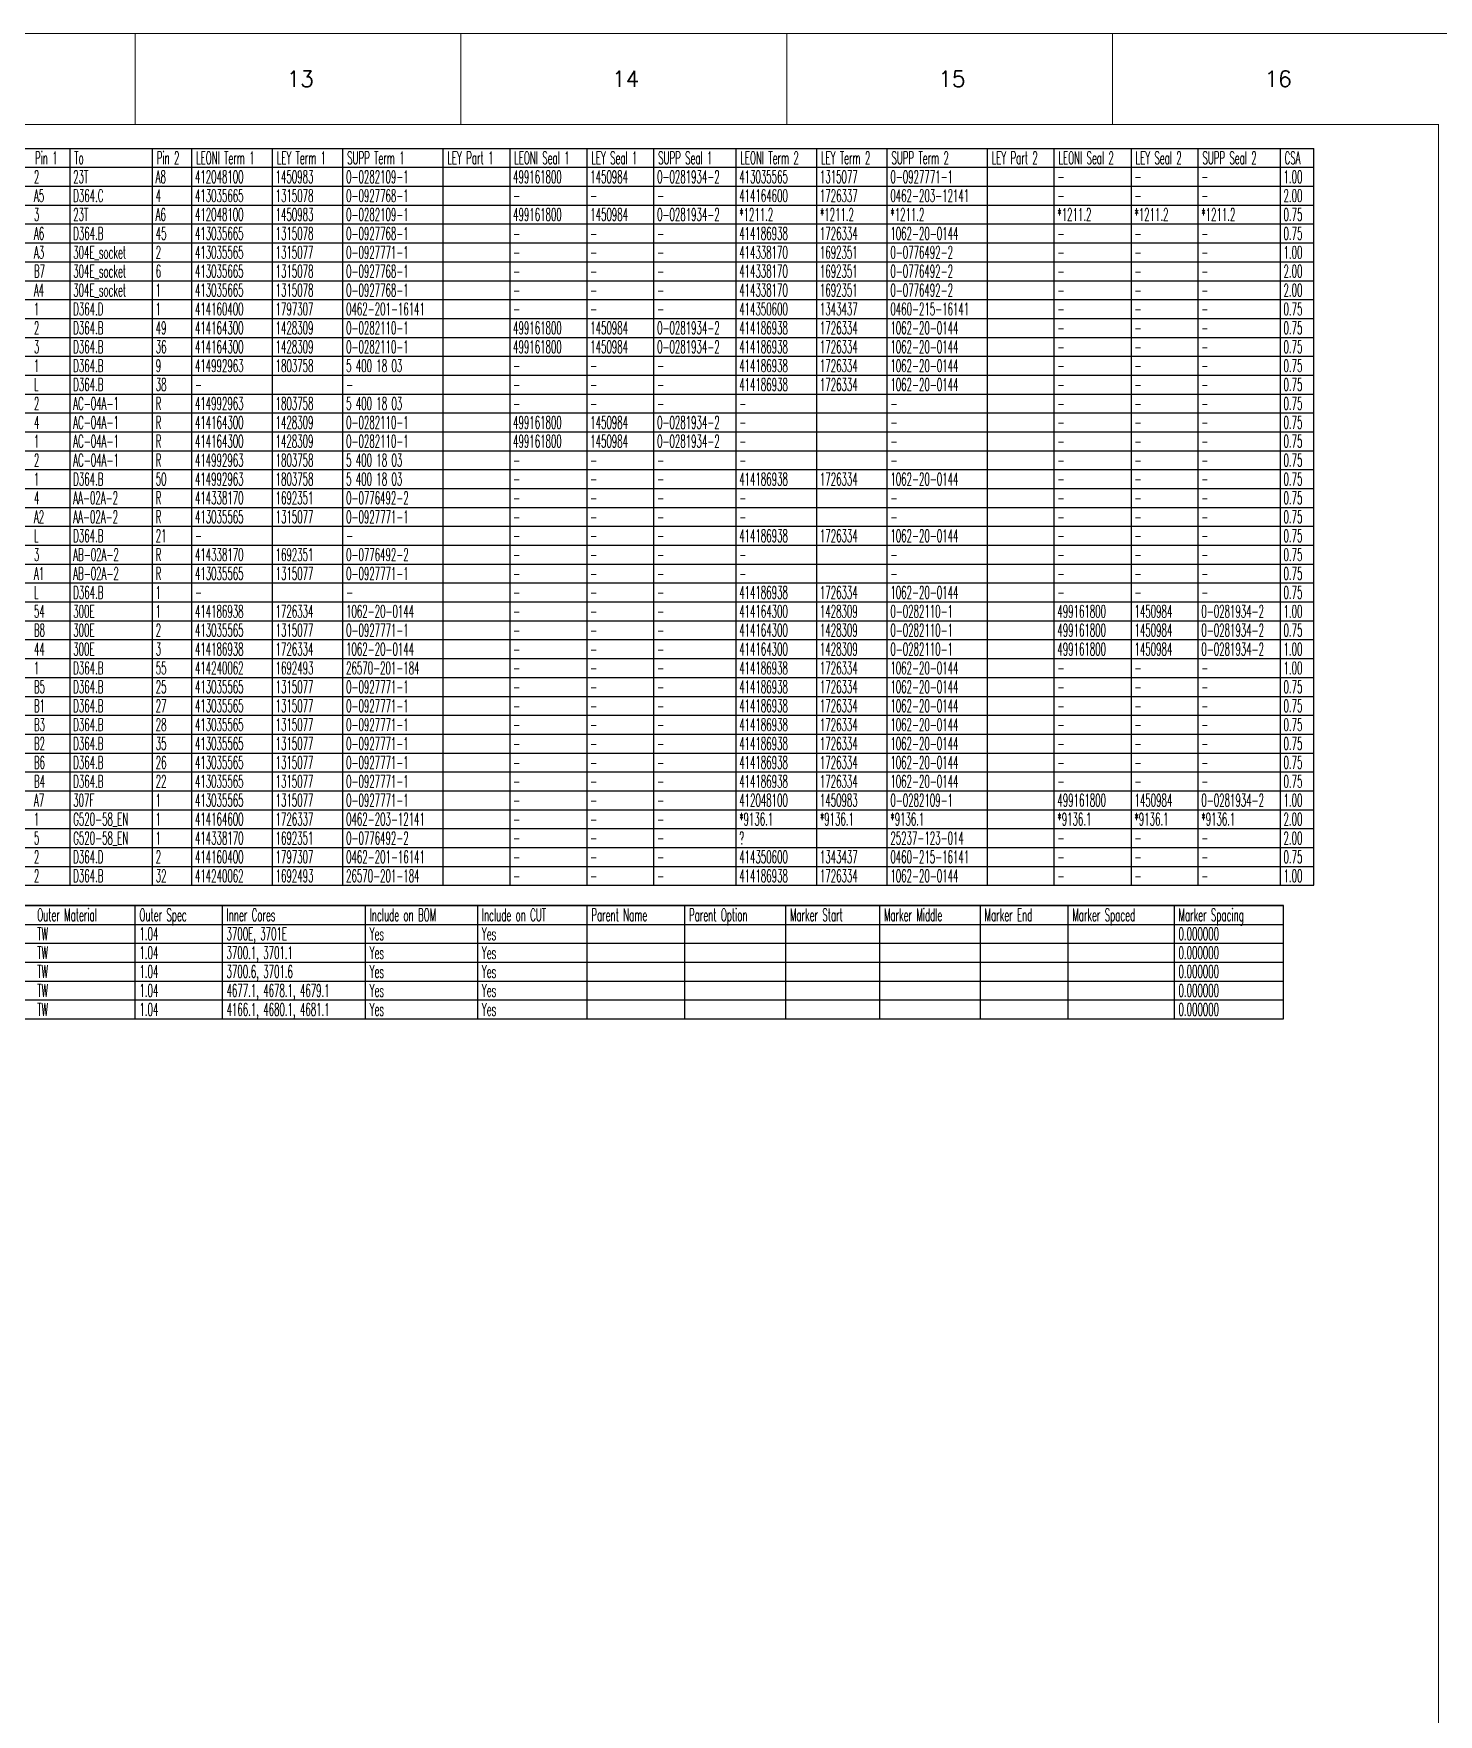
# Model space of a CAD drawing. Header units: millimetres. Extents: x 0 to 1601, y 0 to 909.
# Drawn here: x 928.8 to 1263.4, y 508.6 to 908.9 of the extents above; entities that cross this region are included whole.
import ezdxf

# ---------------------------------------------------------------- set-up
doc = ezdxf.new("R2010")
doc.units = ezdxf.units.MM
doc.linetypes.add('HIDDEN', pattern=[9.525, 6.35, -3.175])
doc.layers.add('Leoni-Beschriftungslayer', color=7, linetype='Continuous')
doc.layers.add('Unreferenced', color=7, linetype='Continuous')
doc.styles.add('DEFAULT', font='simplex.shx', dxfattribs={"bigfont": 'bigfont'})
doc.styles.add('HS-TABLE-MULTICORE', font='ROMANS.SHX', dxfattribs={"width": 0.5, "height": 3})
doc.styles.add('HS-TABLE-WIRE', font='ROMANS.SHX', dxfattribs={"width": 0.5, "height": 3})

# ---------------------------------------------------------------- blocks, each defined once
blk = doc.blocks.new('frame')
at = {"layer": 'Unreferenced', "color": 0, "linetype": 'Continuous', "lineweight": 0}
for p, q in [((2858.9, 3384.01), (791.47, 3384.01)), ((2858.9, 3384.01), (791.47, 3384.01)), ((2324.66, 3384.01), (2324.66, 3349.24)), ((2449.53, 3384.01), (2449.53, 3349.24)), ((2574.39, 3384.01), (2574.39, 3349.24)), ((2699.26, 3384.01), (2699.26, 3349.24)), ((2824.13, 3349.24), (826.25, 3349.24)), ((2824.11, 1956.52), (2824.11, 3349.3))]:
    blk.add_line(p, q, dxfattribs=at)
at = {"layer": 'Unreferenced', "color": 0, "linetype": 'Continuous', "lineweight": 0, "style": 'DEFAULT'}
for s, p in [('13', (2382.74, 3363.65)), ('14', (2507.47, 3363.65)), ('15', (2632.48, 3363.65)), ('16', (2757.49, 3363.65))]:
    blk.add_text(s, height=6.086, dxfattribs=at).set_placement(p)

msp = doc.modelspace()

# ---------------------------------------------------------------- linework, layer by layer
at = {"color": 7, "linetype": 'Continuous'}
for points in [[(754.071, 881.586), (1233.785, 881.586)], [(937.499, 706.086), (937.499, 881.586)], [(957.142, 706.086), (957.142, 881.586)], [(966.499, 706.086), (966.499, 881.586)], [(985.714, 706.086), (985.714, 881.586)], [(1002.499, 706.086), (1002.499, 881.586)], [(1026.356, 706.086), (1026.356, 881.586)], [(1042.285, 706.086), (1042.285, 881.586)], [(1060.642, 706.086), (1060.642, 881.586)], [(1076.571, 706.086), (1076.571, 881.586)], [(1096.142, 706.086), (1096.142, 881.586)], [(1115.356, 706.086), (1115.356, 881.586)], [(1132.142, 706.086), (1132.142, 881.586)], [(1155.999, 706.086), (1155.999, 881.586)], [(1171.928, 706.086), (1171.928, 881.586)], [(1190.285, 706.086), (1190.285, 881.586)], [(1206.214, 706.086), (1206.214, 881.586)], [(1225.785, 706.086), (1225.785, 881.586)], [(1233.785, 706.086), (1233.785, 881.586)], [(754.071, 877.086), (1233.785, 877.086)], [(754.071, 872.586), (1233.785, 872.586)], [(754.071, 868.086), (1233.785, 868.086)], [(754.071, 863.586), (1233.785, 863.586)], [(754.071, 859.086), (1233.785, 859.086)], [(754.071, 854.586), (1233.785, 854.586)], [(754.071, 850.086), (1233.785, 850.086)], [(754.071, 845.586), (1233.785, 845.586)], [(754.071, 841.086), (1233.785, 841.086)], [(754.071, 836.586), (1233.785, 836.586)], [(754.071, 832.086), (1233.785, 832.086)], [(754.071, 827.586), (1233.785, 827.586)], [(754.071, 823.086), (1233.785, 823.086)], [(754.071, 818.586), (1233.785, 818.586)], [(754.071, 814.086), (1233.785, 814.086)], [(754.071, 809.586), (1233.785, 809.586)], [(754.071, 805.086), (1233.785, 805.086)], [(754.071, 800.586), (1233.785, 800.586)], [(754.071, 796.086), (1233.785, 796.086)], [(754.071, 791.586), (1233.785, 791.586)], [(754.071, 787.086), (1233.785, 787.086)], [(754.071, 782.586), (1233.785, 782.586)], [(754.071, 778.086), (1233.785, 778.086)], [(754.071, 773.586), (1233.785, 773.586)], [(754.071, 769.086), (1233.785, 769.086)], [(754.071, 764.586), (1233.785, 764.586)], [(754.071, 760.086), (1233.785, 760.086)], [(754.071, 755.586), (1233.785, 755.586)], [(754.071, 751.086), (1233.785, 751.086)], [(754.071, 746.586), (1233.785, 746.586)], [(754.071, 742.086), (1233.785, 742.086)], [(754.071, 737.586), (1233.785, 737.586)], [(754.071, 733.086), (1233.785, 733.086)], [(754.071, 728.586), (1233.785, 728.586)], [(754.071, 724.086), (1233.785, 724.086)], [(754.071, 719.586), (1233.785, 719.586)], [(754.071, 715.086), (1233.785, 715.086)], [(754.071, 710.586), (1233.785, 710.586)], [(754.071, 706.086), (1233.785, 706.086)], [(754.476, 674.279), (1226.533, 674.279), (1226.533, 701.279), (754.476, 701.279), (754.476, 674.279)], [(754.476, 701.279), (1226.533, 701.279)], [(953.026, 674.279), (953.026, 701.279)], [(973.769, 674.279), (973.769, 701.279)], [(1007.869, 674.279), (1007.869, 701.279)], [(1034.583, 674.279), (1034.583, 701.279)], [(1060.669, 674.279), (1060.669, 701.279)], [(1083.926, 674.279), (1083.926, 701.279)], [(1107.969, 674.279), (1107.969, 701.279)], [(1130.361, 674.279), (1130.361, 701.279)], [(1154.326, 674.279), (1154.326, 701.279)], [(1175.226, 674.279), (1175.226, 701.279)], [(1200.526, 674.279), (1200.526, 701.279)], [(1226.533, 674.279), (1226.533, 701.279)], [(754.476, 696.779), (1226.533, 696.779)], [(754.476, 692.279), (1226.533, 692.279)], [(754.476, 687.779), (1226.533, 687.779)], [(754.476, 683.279), (1226.533, 683.279)], [(754.476, 678.779), (1226.533, 678.779)], [(754.476, 674.279), (1226.533, 674.279)]]:
    msp.add_lwpolyline(points, dxfattribs=at)

# ---------------------------------------------------------------- block references
at = {"layer": 'Leoni-Beschriftungslayer', "color": 0, "linetype": 'HIDDEN', "xscale": 0.6215625000004366, "yscale": 0.6215625000000102, "zscale": 0.6215625}
msp.add_blockref('frame', (-491.949, -1194.446), dxfattribs=at)

# ---------------------------------------------------------------- texts
at = {"color": 1, "linetype": 'Continuous', "width": 0.5}
for s, style, p in [('Pin 1', 'HS-TABLE-WIRE', (929.142, 877.836)), ('To', 'HS-TABLE-WIRE', (938.499, 877.836)), ('Pin 2', 'HS-TABLE-WIRE', (958.142, 877.836)), ('LEONI Term 1', 'HS-TABLE-WIRE', (967.499, 877.836)), ('LEY Term 1', 'HS-TABLE-WIRE', (986.714, 877.836)), ('SUPP Term 1', 'HS-TABLE-WIRE', (1003.499, 877.836)), ('LEY Part 1', 'HS-TABLE-WIRE', (1027.356, 877.836)), ('LEONI Seal 1', 'HS-TABLE-WIRE', (1043.285, 877.836)), ('LEY Seal 1', 'HS-TABLE-WIRE', (1061.642, 877.836)), ('SUPP Seal 1', 'HS-TABLE-WIRE', (1077.571, 877.836)), ('LEONI Term 2', 'HS-TABLE-WIRE', (1097.142, 877.836)), ('LEY Term 2', 'HS-TABLE-WIRE', (1116.356, 877.836)), ('SUPP Term 2', 'HS-TABLE-WIRE', (1133.142, 877.836)), ('LEY Part 2', 'HS-TABLE-WIRE', (1156.999, 877.836)), ('LEONI Seal 2', 'HS-TABLE-WIRE', (1172.928, 877.836)), ('LEY Seal 2', 'HS-TABLE-WIRE', (1191.285, 877.836)), ('SUPP Seal 2', 'HS-TABLE-WIRE', (1207.214, 877.836)), ('CSA', 'HS-TABLE-WIRE', (1226.785, 877.836)), ('Outer Material', 'HS-TABLE-MULTICORE', (929.669, 697.529)), ('Parent Option', 'HS-TABLE-MULTICORE', (1084.926, 697.529)), ('Marker Middle', 'HS-TABLE-MULTICORE', (1131.361, 697.529)), ('Marker Spacing', 'HS-TABLE-MULTICORE', (1201.526, 697.529)), ('Outer Spec', 'HS-TABLE-MULTICORE', (954.026, 697.529)), ('Inner Cores', 'HS-TABLE-MULTICORE', (974.769, 697.529)), ('Include on BOM', 'HS-TABLE-MULTICORE', (1008.869, 697.529)), ('Include on CUT', 'HS-TABLE-MULTICORE', (1035.583, 697.529)), ('Parent Name', 'HS-TABLE-MULTICORE', (1061.669, 697.529)), ('Marker Start', 'HS-TABLE-MULTICORE', (1108.969, 697.529)), ('Marker End', 'HS-TABLE-MULTICORE', (1155.326, 697.529)), ('Marker Spaced', 'HS-TABLE-MULTICORE', (1176.226, 697.529))]:
    msp.add_text(s, height=3, dxfattribs=dict(at, style=style)).set_placement(p)
at = {"color": 92, "linetype": 'Continuous', "style": 'HS-TABLE-WIRE', "width": 0.5}
for s, p in [('2', (928.892, 873.336)), ('23T ', (938.249, 873.336)), ('A8', (957.892, 873.336)), ('412048100', (967.249, 873.336)), ('1450983', (986.464, 873.336)), ('0-0282109-1', (1003.249, 873.336)), ('499161800', (1043.035, 873.336)), ('1450984', (1061.392, 873.336)), ('0-0281934-2', (1077.321, 873.336)), ('413035565', (1096.892, 873.336)), ('1315077', (1116.106, 873.336)), ('0-0927771-1', (1132.892, 873.336)), ('-', (1172.678, 873.336)), ('-', (1191.035, 873.336)), ('-', (1206.964, 873.336)), ('1.00', (1226.535, 873.336)), ('A5', (928.892, 868.836)), ('D364.C ', (938.249, 868.836)), ('4', (957.892, 868.836)), ('413035665', (967.249, 868.836)), ('1315078', (986.464, 868.836)), ('0-0927768-1', (1003.249, 868.836)), ('-', (1043.035, 868.836)), ('-', (1061.392, 868.836)), ('-', (1077.321, 868.836)), ('414164600', (1096.892, 868.836)), ('1726337', (1116.106, 868.836)), ('0462-203-12141', (1132.892, 868.836)), ('-', (1172.678, 868.836)), ('-', (1191.035, 868.836)), ('-', (1206.964, 868.836)), ('2.00', (1226.535, 868.836)), ('3', (928.892, 864.336)), ('23T ', (938.249, 864.336)), ('A6', (957.892, 864.336)), ('412048100', (967.249, 864.336)), ('1450983', (986.464, 864.336)), ('0-0282109-1', (1003.249, 864.336)), ('499161800', (1043.035, 864.336)), ('1450984', (1061.392, 864.336)), ('0-0281934-2', (1077.321, 864.336)), ('*1211.2', (1096.892, 864.336)), ('*1211.2', (1116.106, 864.336)), ('*1211.2', (1132.892, 864.336)), ('*1211.2', (1172.678, 864.336)), ('*1211.2', (1191.035, 864.336)), ('*1211.2', (1206.964, 864.336)), ('0.75', (1226.535, 864.336)), ('A6', (928.892, 859.836)), ('D364.B ', (938.249, 859.836)), ('45', (957.892, 859.836)), ('413035665', (967.249, 859.836)), ('1315078', (986.464, 859.836)), ('0-0927768-1', (1003.249, 859.836)), ('-', (1043.035, 859.836)), ('-', (1061.392, 859.836)), ('-', (1077.321, 859.836)), ('414186938', (1096.892, 859.836)), ('1726334', (1116.106, 859.836)), ('1062-20-0144', (1132.892, 859.836)), ('-', (1172.678, 859.836)), ('-', (1191.035, 859.836)), ('-', (1206.964, 859.836)), ('0.75', (1226.535, 859.836)), ('A3', (928.892, 855.336)), ('304E_socket ', (938.249, 855.336)), ('2', (957.892, 855.336)), ('413035565', (967.249, 855.336)), ('1315077', (986.464, 855.336)), ('0-0927771-1', (1003.249, 855.336)), ('414338170', (1096.892, 855.336)), ('1692351', (1116.106, 855.336)), ('0-0776492-2', (1132.892, 855.336)), ('1.00', (1226.535, 855.336)), ('B7', (928.892, 850.836)), ('304E_socket ', (938.249, 850.836)), ('6', (957.892, 850.836)), ('413035665', (967.249, 850.836)), ('1315078', (986.464, 850.836)), ('0-0927768-1', (1003.249, 850.836)), ('-', (1043.035, 855.336)), ('-', (1061.392, 855.336)), ('-', (1077.321, 855.336)), ('414338170', (1096.892, 850.836)), ('1692351', (1116.106, 850.836)), ('0-0776492-2', (1132.892, 850.836)), ('-', (1172.678, 855.336)), ('-', (1191.035, 855.336)), ('-', (1206.964, 855.336)), ('2.00', (1226.535, 850.836)), ('A4', (928.892, 846.336)), ('304E_socket ', (938.249, 846.336)), ('1', (957.892, 846.336)), ('413035665', (967.249, 846.336)), ('1315078', (986.464, 846.336)), ('0-0927768-1', (1003.249, 846.336)), ('-', (1043.035, 850.836)), ('-', (1061.392, 850.836)), ('-', (1077.321, 850.836)), ('414338170', (1096.892, 846.336)), ('1692351', (1116.106, 846.336)), ('0-0776492-2', (1132.892, 846.336)), ('-', (1172.678, 850.836)), ('-', (1191.035, 850.836)), ('-', (1206.964, 850.836)), ('2.00', (1226.535, 846.336)), ('1', (928.892, 841.836)), ('D364.D ', (938.249, 841.836)), ('1', (957.892, 841.836)), ('414160400', (967.249, 841.836)), ('1797307', (986.464, 841.836)), ('0462-201-16141', (1003.249, 841.836)), ('-', (1043.035, 846.336)), ('-', (1061.392, 846.336)), ('-', (1077.321, 846.336)), ('414350600', (1096.892, 841.836)), ('1343437', (1116.106, 841.836)), ('0460-215-16141', (1132.892, 841.836)), ('-', (1172.678, 846.336)), ('-', (1191.035, 846.336)), ('-', (1206.964, 846.336)), ('0.75', (1226.535, 841.836)), ('-', (1043.035, 841.836)), ('-', (1061.392, 841.836)), ('-', (1077.321, 841.836)), ('-', (1172.678, 841.836)), ('-', (1191.035, 841.836)), ('-', (1206.964, 841.836)), ('2', (928.892, 837.336)), ('D364.B ', (938.249, 837.336)), ('49', (957.892, 837.336)), ('414164300', (967.249, 837.336)), ('1428309', (986.464, 837.336)), ('0-0282110-1', (1003.249, 837.336)), ('499161800', (1043.035, 837.336)), ('1450984', (1061.392, 837.336)), ('0-0281934-2', (1077.321, 837.336)), ('414186938', (1096.892, 837.336)), ('1726334', (1116.106, 837.336)), ('1062-20-0144', (1132.892, 837.336)), ('-', (1172.678, 837.336)), ('-', (1191.035, 837.336)), ('-', (1206.964, 837.336)), ('0.75', (1226.535, 837.336)), ('3', (928.892, 832.836)), ('D364.B ', (938.249, 832.836)), ('36', (957.892, 832.836)), ('414164300', (967.249, 832.836)), ('1428309', (986.464, 832.836)), ('0-0282110-1', (1003.249, 832.836)), ('499161800', (1043.035, 832.836)), ('1450984', (1061.392, 832.836)), ('0-0281934-2', (1077.321, 832.836)), ('414186938', (1096.892, 832.836)), ('1726334', (1116.106, 832.836)), ('1062-20-0144', (1132.892, 832.836)), ('-', (1172.678, 832.836)), ('-', (1191.035, 832.836)), ('-', (1206.964, 832.836)), ('0.75', (1226.535, 832.836)), ('1', (928.892, 828.336)), ('D364.B ', (938.249, 828.336)), ('9', (957.892, 828.336)), ('414992963', (967.249, 828.336)), ('1803758', (986.464, 828.336)), ('5 400 18 03', (1003.249, 828.336)), ('-', (1043.035, 828.336)), ('-', (1061.392, 828.336)), ('-', (1077.321, 828.336)), ('414186938', (1096.892, 828.336)), ('1726334', (1116.106, 828.336)), ('1062-20-0144', (1132.892, 828.336)), ('-', (1172.678, 828.336)), ('-', (1191.035, 828.336)), ('-', (1206.964, 828.336)), ('0.75', (1226.535, 828.336)), ('L', (928.892, 823.836)), ('D364.B ', (938.249, 823.836)), ('38', (957.892, 823.836)), ('-', (967.249, 823.836)), ('-', (1003.249, 823.836)), ('-', (1043.035, 823.836)), ('-', (1061.392, 823.836)), ('-', (1077.321, 823.836)), ('414186938', (1096.892, 823.836)), ('1726334', (1116.106, 823.836)), ('1062-20-0144', (1132.892, 823.836)), ('-', (1172.678, 823.836)), ('-', (1191.035, 823.836)), ('-', (1206.964, 823.836)), ('0.75', (1226.535, 823.836)), ('2', (928.892, 819.336)), ('AC-04A-1 ', (938.249, 819.336)), ('R', (957.892, 819.336)), ('414992963', (967.249, 819.336)), ('1803758', (986.464, 819.336)), ('5 400 18 03', (1003.249, 819.336)), ('0.75', (1226.535, 819.336)), ('4', (928.892, 814.836)), ('AC-04A-1 ', (938.249, 814.836)), ('R', (957.892, 814.836)), ('414164300', (967.249, 814.836)), ('1428309', (986.464, 814.836)), ('0-0282110-1', (1003.249, 814.836)), ('499161800', (1043.035, 814.836)), ('-', (1043.035, 819.336)), ('-', (1061.392, 819.336)), ('1450984', (1061.392, 814.836)), ('0-0281934-2', (1077.321, 814.836)), ('-', (1077.321, 819.336)), ('-', (1096.892, 819.336)), ('-', (1132.892, 819.336)), ('-', (1172.678, 819.336)), ('-', (1191.035, 819.336)), ('-', (1206.964, 819.336)), ('0.75', (1226.535, 814.836)), ('1', (928.892, 810.336)), ('AC-04A-1 ', (938.249, 810.336)), ('R', (957.892, 810.336)), ('414164300', (967.249, 810.336)), ('1428309', (986.464, 810.336)), ('0-0282110-1', (1003.249, 810.336)), ('499161800', (1043.035, 810.336)), ('1450984', (1061.392, 810.336)), ('0-0281934-2', (1077.321, 810.336)), ('-', (1096.892, 814.836)), ('-', (1132.892, 814.836)), ('-', (1172.678, 814.836)), ('-', (1191.035, 814.836)), ('-', (1206.964, 814.836)), ('0.75', (1226.535, 810.336)), ('2', (928.892, 805.836)), ('AC-04A-1 ', (938.249, 805.836)), ('R', (957.892, 805.836)), ('414992963', (967.249, 805.836)), ('1803758', (986.464, 805.836)), ('5 400 18 03', (1003.249, 805.836)), ('-', (1096.892, 810.336)), ('-', (1132.892, 810.336)), ('-', (1172.678, 810.336)), ('-', (1191.035, 810.336)), ('-', (1206.964, 810.336)), ('0.75', (1226.535, 805.836)), ('-', (1043.035, 805.836)), ('-', (1061.392, 805.836)), ('-', (1077.321, 805.836)), ('-', (1096.892, 805.836)), ('-', (1132.892, 805.836)), ('-', (1172.678, 805.836)), ('-', (1191.035, 805.836)), ('-', (1206.964, 805.836)), ('1', (928.892, 801.336)), ('D364.B ', (938.249, 801.336)), ('50', (957.892, 801.336)), ('414992963', (967.249, 801.336)), ('1803758', (986.464, 801.336)), ('5 400 18 03', (1003.249, 801.336)), ('-', (1043.035, 801.336)), ('-', (1061.392, 801.336)), ('-', (1077.321, 801.336)), ('414186938', (1096.892, 801.336)), ('1726334', (1116.106, 801.336)), ('1062-20-0144', (1132.892, 801.336)), ('-', (1172.678, 801.336)), ('-', (1191.035, 801.336)), ('-', (1206.964, 801.336)), ('0.75', (1226.535, 801.336)), ('4', (928.892, 796.836)), ('AA-02A-2 ', (938.249, 796.836)), ('R', (957.892, 796.836)), ('414338170', (967.249, 796.836)), ('1692351', (986.464, 796.836)), ('0-0776492-2', (1003.249, 796.836)), ('-', (1043.035, 796.836)), ('-', (1061.392, 796.836)), ('-', (1077.321, 796.836)), ('-', (1096.892, 796.836)), ('-', (1132.892, 796.836)), ('-', (1172.678, 796.836)), ('-', (1191.035, 796.836)), ('-', (1206.964, 796.836)), ('0.75', (1226.535, 796.836)), ('A2', (928.892, 792.336)), ('AA-02A-2 ', (938.249, 792.336)), ('R', (957.892, 792.336)), ('413035565', (967.249, 792.336)), ('1315077', (986.464, 792.336)), ('0-0927771-1', (1003.249, 792.336)), ('-', (1043.035, 792.336)), ('-', (1061.392, 792.336)), ('-', (1077.321, 792.336)), ('-', (1096.892, 792.336)), ('-', (1132.892, 792.336)), ('-', (1172.678, 792.336)), ('-', (1191.035, 792.336)), ('-', (1206.964, 792.336)), ('0.75', (1226.535, 792.336)), ('L', (928.892, 787.836)), ('D364.B ', (938.249, 787.836)), ('21', (957.892, 787.836)), ('-', (967.249, 787.836)), ('-', (1003.249, 787.836)), ('-', (1043.035, 787.836)), ('-', (1061.392, 787.836)), ('-', (1077.321, 787.836)), ('414186938', (1096.892, 787.836)), ('1726334', (1116.106, 787.836)), ('1062-20-0144', (1132.892, 787.836)), ('-', (1172.678, 787.836)), ('-', (1191.035, 787.836)), ('-', (1206.964, 787.836)), ('0.75', (1226.535, 787.836)), ('3', (928.892, 783.336)), ('AB-02A-2 ', (938.249, 783.336)), ('R', (957.892, 783.336)), ('414338170', (967.249, 783.336)), ('1692351', (986.464, 783.336)), ('0-0776492-2', (1003.249, 783.336)), ('-', (1043.035, 783.336)), ('-', (1061.392, 783.336)), ('-', (1077.321, 783.336)), ('-', (1096.892, 783.336)), ('-', (1132.892, 783.336)), ('-', (1172.678, 783.336)), ('-', (1191.035, 783.336)), ('-', (1206.964, 783.336)), ('0.75', (1226.535, 783.336)), ('A1', (928.892, 778.836)), ('AB-02A-2 ', (938.249, 778.836)), ('R', (957.892, 778.836)), ('413035565', (967.249, 778.836)), ('1315077', (986.464, 778.836)), ('0-0927771-1', (1003.249, 778.836)), ('0.75', (1226.535, 778.836)), ('L', (928.892, 774.336)), ('D364.B ', (938.249, 774.336)), ('1', (957.892, 774.336)), ('-', (1043.035, 778.836)), ('-', (1061.392, 778.836)), ('-', (1077.321, 778.836)), ('414186938', (1096.892, 774.336)), ('-', (1096.892, 778.836)), ('1726334', (1116.106, 774.336)), ('-', (1132.892, 778.836)), ('1062-20-0144', (1132.892, 774.336)), ('-', (1172.678, 778.836)), ('-', (1191.035, 778.836)), ('-', (1206.964, 778.836)), ('0.75', (1226.535, 774.336)), ('54', (928.892, 769.836)), ('300E ', (938.249, 769.836)), ('1', (957.892, 769.836)), ('414186938', (967.249, 769.836)), ('-', (967.249, 774.336)), ('1726334', (986.464, 769.836)), ('-', (1003.249, 774.336)), ('1062-20-0144', (1003.249, 769.836)), ('-', (1043.035, 774.336)), ('-', (1061.392, 774.336)), ('-', (1077.321, 774.336)), ('414164300', (1096.892, 769.836)), ('1428309', (1116.106, 769.836)), ('0-0282110-1', (1132.892, 769.836)), ('499161800', (1172.678, 769.836)), ('-', (1172.678, 774.336)), ('-', (1191.035, 774.336)), ('1450984', (1191.035, 769.836)), ('0-0281934-2', (1206.964, 769.836)), ('-', (1206.964, 774.336)), ('1.00', (1226.535, 769.836)), ('-', (1043.035, 769.836)), ('-', (1061.392, 769.836)), ('-', (1077.321, 769.836)), ('B8', (928.892, 765.336)), ('300E ', (938.249, 765.336)), ('2', (957.892, 765.336)), ('413035565', (967.249, 765.336)), ('1315077', (986.464, 765.336)), ('0-0927771-1', (1003.249, 765.336)), ('-', (1043.035, 765.336)), ('-', (1061.392, 765.336)), ('-', (1077.321, 765.336)), ('414164300', (1096.892, 765.336)), ('1428309', (1116.106, 765.336)), ('0-0282110-1', (1132.892, 765.336)), ('499161800', (1172.678, 765.336)), ('1450984', (1191.035, 765.336)), ('0-0281934-2', (1206.964, 765.336)), ('0.75', (1226.535, 765.336)), ('44', (928.892, 760.836)), ('300E ', (938.249, 760.836)), ('3', (957.892, 760.836)), ('414186938', (967.249, 760.836)), ('1726334', (986.464, 760.836)), ('1062-20-0144', (1003.249, 760.836)), ('-', (1043.035, 760.836)), ('-', (1061.392, 760.836)), ('-', (1077.321, 760.836)), ('414164300', (1096.892, 760.836)), ('1428309', (1116.106, 760.836)), ('0-0282110-1', (1132.892, 760.836)), ('499161800', (1172.678, 760.836)), ('1450984', (1191.035, 760.836)), ('0-0281934-2', (1206.964, 760.836)), ('1.00', (1226.535, 760.836)), ('1', (928.892, 756.336)), ('D364.B ', (938.249, 756.336)), ('55', (957.892, 756.336)), ('414240062', (967.249, 756.336)), ('1692493', (986.464, 756.336)), ('26570-201-184', (1003.249, 756.336)), ('-', (1043.035, 756.336)), ('-', (1061.392, 756.336)), ('-', (1077.321, 756.336)), ('414186938', (1096.892, 756.336)), ('1726334', (1116.106, 756.336)), ('1062-20-0144', (1132.892, 756.336)), ('-', (1172.678, 756.336)), ('-', (1191.035, 756.336)), ('-', (1206.964, 756.336)), ('1.00', (1226.535, 756.336)), ('B5', (928.892, 751.836)), ('D364.B ', (938.249, 751.836)), ('25', (957.892, 751.836)), ('413035565', (967.249, 751.836)), ('1315077', (986.464, 751.836)), ('0-0927771-1', (1003.249, 751.836)), ('-', (1043.035, 751.836)), ('-', (1061.392, 751.836)), ('-', (1077.321, 751.836)), ('414186938', (1096.892, 751.836)), ('1726334', (1116.106, 751.836)), ('1062-20-0144', (1132.892, 751.836)), ('-', (1172.678, 751.836)), ('-', (1191.035, 751.836)), ('-', (1206.964, 751.836)), ('0.75', (1226.535, 751.836)), ('B1', (928.892, 747.336)), ('D364.B ', (938.249, 747.336)), ('27', (957.892, 747.336)), ('413035565', (967.249, 747.336)), ('1315077', (986.464, 747.336)), ('0-0927771-1', (1003.249, 747.336)), ('-', (1043.035, 747.336)), ('-', (1061.392, 747.336)), ('-', (1077.321, 747.336)), ('414186938', (1096.892, 747.336)), ('1726334', (1116.106, 747.336)), ('1062-20-0144', (1132.892, 747.336)), ('-', (1172.678, 747.336)), ('-', (1191.035, 747.336)), ('-', (1206.964, 747.336)), ('0.75', (1226.535, 747.336)), ('B3', (928.892, 742.836)), ('D364.B ', (938.249, 742.836)), ('28', (957.892, 742.836)), ('413035565', (967.249, 742.836)), ('1315077', (986.464, 742.836)), ('0-0927771-1', (1003.249, 742.836)), ('414186938', (1096.892, 742.836)), ('1726334', (1116.106, 742.836)), ('1062-20-0144', (1132.892, 742.836)), ('0.75', (1226.535, 742.836)), ('B2', (928.892, 738.336)), ('D364.B ', (938.249, 738.336)), ('35', (957.892, 738.336)), ('413035565', (967.249, 738.336)), ('1315077', (986.464, 738.336)), ('0-0927771-1', (1003.249, 738.336)), ('-', (1043.035, 742.836)), ('-', (1061.392, 742.836)), ('-', (1077.321, 742.836)), ('414186938', (1096.892, 738.336)), ('1726334', (1116.106, 738.336)), ('1062-20-0144', (1132.892, 738.336)), ('-', (1172.678, 742.836)), ('-', (1191.035, 742.836)), ('-', (1206.964, 742.836)), ('0.75', (1226.535, 738.336)), ('B6', (928.892, 733.836)), ('D364.B ', (938.249, 733.836)), ('26', (957.892, 733.836)), ('413035565', (967.249, 733.836)), ('1315077', (986.464, 733.836)), ('0-0927771-1', (1003.249, 733.836)), ('-', (1043.035, 738.336)), ('-', (1061.392, 738.336)), ('-', (1077.321, 738.336)), ('414186938', (1096.892, 733.836)), ('1726334', (1116.106, 733.836)), ('1062-20-0144', (1132.892, 733.836)), ('-', (1172.678, 738.336)), ('-', (1191.035, 738.336)), ('-', (1206.964, 738.336)), ('0.75', (1226.535, 733.836)), ('-', (1043.035, 733.836)), ('-', (1061.392, 733.836)), ('-', (1077.321, 733.836)), ('-', (1172.678, 733.836)), ('-', (1191.035, 733.836)), ('-', (1206.964, 733.836)), ('B4', (928.892, 729.336)), ('D364.B ', (938.249, 729.336)), ('22', (957.892, 729.336)), ('413035565', (967.249, 729.336)), ('1315077', (986.464, 729.336)), ('0-0927771-1', (1003.249, 729.336)), ('-', (1043.035, 729.336)), ('-', (1061.392, 729.336)), ('-', (1077.321, 729.336)), ('414186938', (1096.892, 729.336)), ('1726334', (1116.106, 729.336)), ('1062-20-0144', (1132.892, 729.336)), ('-', (1172.678, 729.336)), ('-', (1191.035, 729.336)), ('-', (1206.964, 729.336)), ('0.75', (1226.535, 729.336)), ('A7', (928.892, 724.836)), ('307F ', (938.249, 724.836)), ('1', (957.892, 724.836)), ('413035565', (967.249, 724.836)), ('1315077', (986.464, 724.836)), ('0-0927771-1', (1003.249, 724.836)), ('-', (1043.035, 724.836)), ('-', (1061.392, 724.836)), ('-', (1077.321, 724.836)), ('412048100', (1096.892, 724.836)), ('1450983', (1116.106, 724.836)), ('0-0282109-1', (1132.892, 724.836)), ('499161800', (1172.678, 724.836)), ('1450984', (1191.035, 724.836)), ('0-0281934-2', (1206.964, 724.836)), ('1.00', (1226.535, 724.836)), ('1', (928.892, 720.336)), ('G520-58_EN ', (938.249, 720.336)), ('1', (957.892, 720.336)), ('414164600', (967.249, 720.336)), ('1726337', (986.464, 720.336)), ('0462-203-12141', (1003.249, 720.336)), ('-', (1043.035, 720.336)), ('-', (1061.392, 720.336)), ('-', (1077.321, 720.336)), ('*9136.1', (1096.892, 720.336)), ('*9136.1', (1116.106, 720.336)), ('*9136.1', (1132.892, 720.336)), ('*9136.1', (1172.678, 720.336)), ('*9136.1', (1191.035, 720.336)), ('*9136.1', (1206.964, 720.336)), ('2.00', (1226.535, 720.336)), ('5', (928.892, 715.836)), ('G520-58_EN ', (938.249, 715.836)), ('1', (957.892, 715.836)), ('414338170', (967.249, 715.836)), ('1692351', (986.464, 715.836)), ('0-0776492-2', (1003.249, 715.836)), ('-', (1043.035, 715.836)), ('-', (1061.392, 715.836)), ('-', (1077.321, 715.836)), ('?', (1096.892, 715.836)), ('25237-123-014', (1132.892, 715.836)), ('-', (1172.678, 715.836)), ('-', (1191.035, 715.836)), ('-', (1206.964, 715.836)), ('2.00', (1226.535, 715.836)), ('2', (928.892, 711.336)), ('D364.D ', (938.249, 711.336)), ('2', (957.892, 711.336)), ('414160400', (967.249, 711.336)), ('1797307', (986.464, 711.336)), ('0462-201-16141', (1003.249, 711.336)), ('-', (1043.035, 711.336)), ('-', (1061.392, 711.336)), ('-', (1077.321, 711.336)), ('414350600', (1096.892, 711.336)), ('1343437', (1116.106, 711.336)), ('0460-215-16141', (1132.892, 711.336)), ('-', (1172.678, 711.336)), ('-', (1191.035, 711.336)), ('-', (1206.964, 711.336)), ('0.75', (1226.535, 711.336)), ('2', (928.892, 706.836)), ('D364.B ', (938.249, 706.836)), ('32', (957.892, 706.836)), ('414240062', (967.249, 706.836)), ('1692493', (986.464, 706.836)), ('26570-201-184', (1003.249, 706.836)), ('414186938', (1096.892, 706.836)), ('1726334', (1116.106, 706.836)), ('1062-20-0144', (1132.892, 706.836)), ('1.00', (1226.535, 706.836)), ('-', (1043.035, 706.836)), ('-', (1061.392, 706.836)), ('-', (1077.321, 706.836)), ('-', (1172.678, 706.836)), ('-', (1191.035, 706.836)), ('-', (1206.964, 706.836))]:
    msp.add_text(s, height=3, dxfattribs=at).set_placement(p)
at = {"color": 5, "linetype": 'Continuous', "style": 'HS-TABLE-MULTICORE', "width": 0.5}
for s, p in [('TW', (929.669, 693.029)), ('1.04', (954.026, 693.029)), ('3700E, 3701E', (974.769, 693.029)), ('Yes', (1008.869, 693.029)), ('Yes', (1035.583, 693.029)), ('0.000000', (1201.526, 693.029)), ('TW', (929.669, 688.529)), ('1.04', (954.026, 688.529)), ('3700.1, 3701.1', (974.769, 688.529)), ('Yes', (1008.869, 688.529)), ('Yes', (1035.583, 688.529)), ('0.000000', (1201.526, 688.529)), ('TW', (929.669, 684.029)), ('1.04', (954.026, 684.029)), ('3700.6, 3701.6', (974.769, 684.029)), ('Yes', (1008.869, 684.029)), ('Yes', (1035.583, 684.029)), ('0.000000', (1201.526, 684.029)), ('TW', (929.669, 679.529)), ('1.04', (954.026, 679.529)), ('4677.1, 4678.1, 4679.1', (974.769, 679.529)), ('Yes', (1008.869, 679.529)), ('Yes', (1035.583, 679.529)), ('0.000000', (1201.526, 679.529)), ('TW', (929.669, 675.029)), ('1.04', (954.026, 675.029)), ('4166.1, 4680.1, 4681.1', (974.769, 675.029)), ('Yes', (1008.869, 675.029)), ('Yes', (1035.583, 675.029)), ('0.000000', (1201.526, 675.029))]:
    msp.add_text(s, height=3, dxfattribs=at).set_placement(p)

doc.saveas('drawing.dxf')
